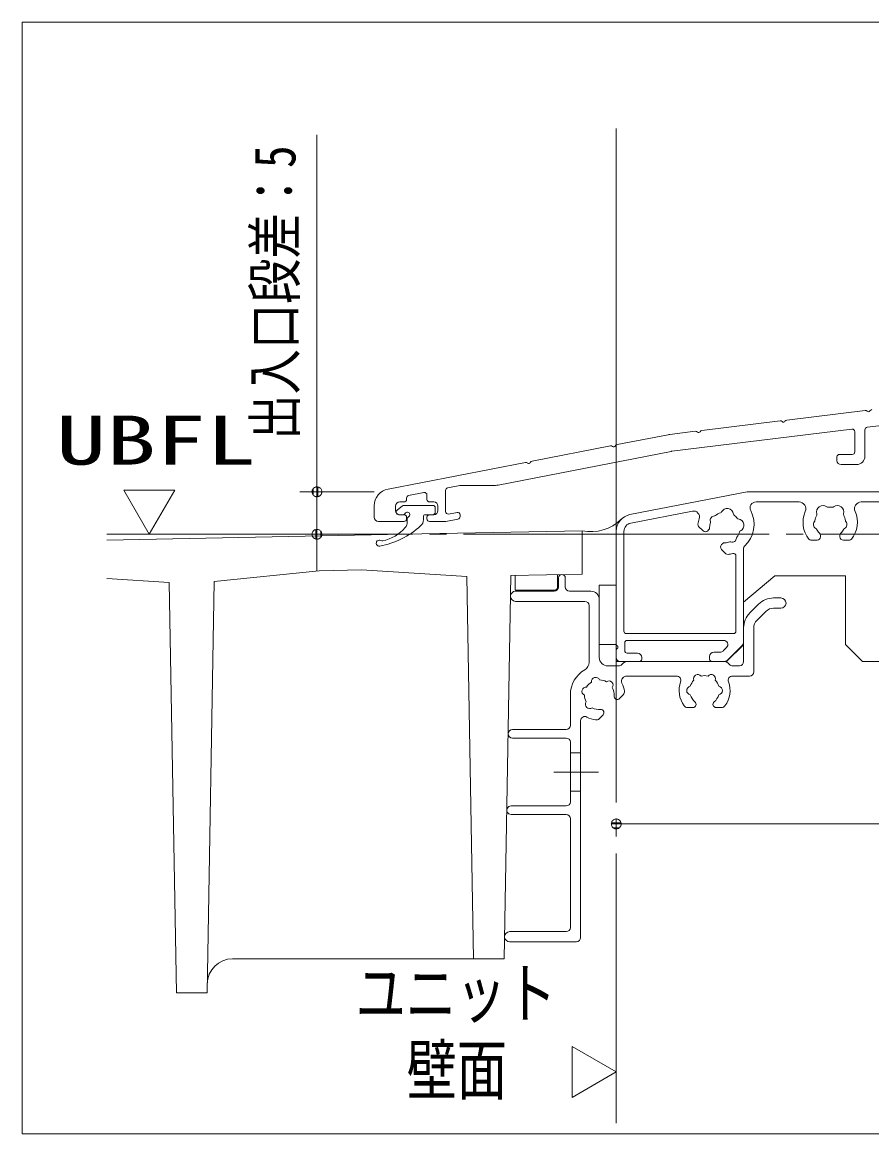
# Model space of a CAD drawing. Units: millimetres on the paper. Extents: x -305 to 305, y -152 to 152.
# Drawn here: x -189.7 to -139.7, y -70.4 to -5 of the extents above; entities that cross this region are included whole.
import ezdxf
from ezdxf.enums import TextEntityAlignment as Align

# ---------------------------------------------------------------- set-up
doc = ezdxf.new("R2010")
doc.units = ezdxf.units.MM
doc.linetypes.add('LONG_CHAIN', pattern=[21, 18, -1, 1, -1])
doc.layers.add('0-2_0', color=7, linetype='Continuous', lineweight=9)
doc.layers.add('0-4_TV', color=7, linetype='Continuous', lineweight=9)
doc.styles.add('ＭＳ ゴシック', font='')
doc.styles.get('ＭＳ ゴシック').set_extended_font_data('MS Gothic')

# ---------------------------------------------------------------- blocks, each defined once
blk = doc.blocks.new('_DOTSMALL')
at = {"layer": '0-2_0'}
for p, q in [((0.0746, 0.1), (-0.0746, 0.1)), ((0.1223, -0.0248), (-0.1223, -0.0248))]:
    blk.add_line(p, q, dxfattribs=at)
for points in [[(0.125, 0), (0.124, 0.0157), (0.1211, 0.0311), (0.1162, 0.046), (0.1095, 0.0602), (0.1011, 0.0735), (0.0911, 0.0856), (0.0797, 0.0963), (0.067, 0.1055), (0.0532, 0.1131), (0.0386, 0.1189), (0.0234, 0.1228), (0.0078, 0.1248), (-0.0078, 0.1248), (-0.0234, 0.1228), (-0.0386, 0.1189), (-0.0532, 0.1131), (-0.067, 0.1055), (-0.0797, 0.0963), (-0.0911, 0.0856), (-0.1011, 0.0735), (-0.1095, 0.0602), (-0.1162, 0.046), (-0.1211, 0.0311), (-0.124, 0.0157), (-0.125, 0), (0, 0)], [(-0.125, 0), (-0.124, -0.0157), (-0.1211, -0.0311), (-0.1162, -0.046), (-0.1095, -0.0602), (-0.1011, -0.0735), (-0.0911, -0.0856), (-0.0797, -0.0963), (-0.067, -0.1055), (-0.0532, -0.1131), (-0.0386, -0.1189), (-0.0234, -0.1228), (-0.0078, -0.1248), (0.0078, -0.1248), (0.0234, -0.1228), (0.0386, -0.1189), (0.0532, -0.1131), (0.067, -0.1055), (0.0797, -0.0963), (0.0911, -0.0856), (0.1011, -0.0735), (0.1095, -0.0602), (0.1162, -0.046), (0.1211, -0.0311), (0.124, -0.0157), (0.125, 0), (0, 0)]]:
    blk.add_lwpolyline(points, close=True, dxfattribs=at)
blk = doc.blocks.new('TRI')
at = {"layer": '0-2_0'}
blk.add_lwpolyline([(0.5, 0.866), (0, 0), (1, 0)], close=True, dxfattribs=at)

msp = doc.modelspace()

# ---------------------------------------------------------------- linework, layer by layer
at = {"layer": '0-4_TV'}
for p, q in [((-189.705, -4.982), (-67.729, -4.982)), ((-172.348, -32.635), (-172.348, -11.619)), ((-154.721, -42.638), (-154.721, -11.243)), ((-144.672, -28.41), (-140.069, -27.845)), ((-130.501, -27.677), (-139.939, -28.836)), ((-149.672, -29.024), (-145.069, -28.458)), ((-154.674, -29.856), (-151.672, -29.273)), ((-151.569, -29.257), (-150.069, -29.072)), ((-140.839, -28.947), (-151.447, -30.249)), ((-140.671, -30.285), (-140.671, -29.095)), ((-140.071, -28.985), (-140.071, -30.535)), ((-159.674, -30.828), (-155.067, -29.933)), ((-151.481, -30.255), (-161.682, -32.237)), ((-141.721, -30.785), (-141.721, -30.585)), ((-141.571, -30.435), (-140.821, -30.435)), ((-168.161, -32.478), (-160.067, -30.905)), ((-140.571, -31.035), (-141.471, -31.035)), ((-168.971, -32.635), (-173.348, -32.635)), ((-172.348, -32.635), (-172.348, -35.138)), ((-166.049, -32.679), (-166.949, -32.854)), ((-164.771, -32.554), (-164.771, -33.796)), ((-163.935, -32.268), (-164.649, -32.407)), ((-161.969, -32.265), (-163.906, -32.265)), ((-153.912, -33.977), (-147.018, -32.637)), ((-146.99, -32.635), (-133.221, -32.635)), ((-167.221, -33.235), (-167.471, -33.235)), ((-167.071, -33.001), (-167.071, -33.085)), ((-165.871, -33.085), (-165.871, -32.826)), ((-165.471, -33.235), (-165.721, -33.235)), ((-143.954, -33.235), (-146.49, -33.235)), ((-134.671, -33.235), (-140.288, -33.235)), ((-168.971, -34.135), (-168.971, -33.46)), ((-167.721, -33.485), (-167.721, -33.735)), ((-167.319, -33.47), (-167.623, -33.72)), ((-167.528, -33.985), (-167.257, -33.985)), ((-167.471, -33.985), (-167.221, -33.985)), ((-165.528, -33.435), (-167.224, -33.435)), ((-165.978, -33.985), (-165.528, -33.985)), ((-165.721, -33.985), (-165.471, -33.985)), ((-165.378, -33.835), (-165.378, -33.585)), ((-165.221, -33.735), (-165.221, -33.485)), ((-164.592, -33.943), (-164.099, -33.847)), ((-163.921, -33.995), (-163.921, -34.097)), ((-150.237, -33.772), (-153.866, -34.478)), ((-167.221, -34.385), (-168.721, -34.385)), ((-167.071, -34.135), (-167.071, -34.235)), ((-167.028, -34.215), (-167.028, -34.413)), ((-166.078, -34.272), (-166.078, -34.085)), ((-165.871, -34.235), (-165.871, -34.135)), ((-164.785, -34.385), (-165.721, -34.385)), ((-164.042, -34.244), (-164.756, -34.383)), ((-149.611, -34.929), (-149.867, -34.673)), ((-167.221, -35.138), (-184.721, -35.492)), ((-172.348, -34.955), (-172.348, -37.275)), ((-167.221, -35.138), (-156.72, -34.928)), ((-156.721, -34.928), (-156.721, -37.478)), ((-154.721, -41.611), (-154.721, -34.959)), ((-154.271, -34.969), (-154.271, -40.835)), ((-149.279, -34.88), (-149.328, -34.929)), ((-142.696, -35.215), (-142.696, -35.285)), ((-141.546, -35.285), (-141.546, -35.215)), ((-148.515, -35.742), (-148.466, -35.693)), ((-147.221, -35.957), (-147.221, -41.481)), ((-142.896, -35.485), (-143.258, -35.485)), ((-140.984, -35.485), (-141.346, -35.485)), ((-148.259, -36.281), (-148.515, -36.025)), ((-147.671, -40.835), (-147.671, -36.412)), ((-178.398, -37.914), (-172.221, -37.289)), ((-169.721, -37.239), (-172.221, -37.289)), ((-169.721, -37.239), (-163.514, -37.614)), ((-184.721, -37.745), (-181.043, -37.968)), ((-178.398, -37.914), (-178.821, -62.138)), ((-163.121, -60.138), (-163.514, -37.614)), ((-160.927, -37.561), (-161.321, -60.138)), ((-160.927, -37.562), (-156.721, -37.478)), ((-160.671, -37.557), (-160.671, -38.438)), ((-158.171, -37.507), (-158.171, -38.238)), ((-158.121, -37.702), (-158.121, -38.238)), ((-157.721, -37.702), (-157.721, -38.238)), ((-141.221, -37.588), (-141.221, -41.638)), ((-180.621, -62.138), (-181.043, -37.968)), ((-158.371, -38.438), (-160.671, -38.438)), ((-158.371, -38.488), (-160.648, -38.488)), ((-156.221, -38.488), (-157.471, -38.488)), ((-155.721, -41.635), (-155.721, -38.135)), ((-154.721, -38.135), (-155.721, -38.135)), ((-156.571, -39.088), (-160.648, -39.088)), ((-155.721, -38.988), (-155.721, -42.388)), ((-147.221, -39.138), (-147.221, -41.639)), ((-146.855, -39.772), (-146.337, -39.254)), ((-145.021, -38.888), (-145.453, -38.888)), ((-156.321, -39.338), (-156.321, -42.683)), ((-146.43, -40.196), (-145.913, -39.678)), ((-145.021, -39.488), (-145.453, -39.488)), ((-154.121, -40.985), (-147.821, -40.985)), ((-147.221, -40.656), (-147.221, -42.638)), ((-146.621, -40.654), (-146.621, -43.238)), ((-154.721, -41.635), (-155.721, -41.635)), ((-154.221, -41.535), (-154.221, -41.985)), ((-148.402, -41.385), (-154.071, -41.385)), ((-148.425, -42.011), (-148.225, -41.811)), ((-148.22, -42.638), (-147.221, -41.639)), ((-148.22, -42.638), (-147.221, -41.639)), ((-147.294, -41.658), (-148.198, -42.561)), ((-140.224, -42.635), (-141.221, -41.638)), ((-154.721, -42.385), (-154.721, -41.958)), ((-154.071, -42.135), (-153.471, -42.135)), ((-153.221, -42.385), (-153.221, -42.485)), ((-149.221, -42.485), (-149.221, -42.335)), ((-148.971, -42.085), (-148.602, -42.085)), ((-155.221, -42.888), (-154.574, -42.888)), ((-154.721, -42.638), (-148.22, -42.638)), ((-153.371, -42.635), (-154.471, -42.635)), ((-154.398, -42.815), (-154.294, -42.711)), ((-154.117, -42.638), (-148.324, -42.638)), ((-148.374, -42.635), (-149.071, -42.635)), ((-148.148, -42.711), (-148.044, -42.815)), ((-147.867, -42.888), (-147.471, -42.888)), ((-140.224, -42.635), (-138.721, -42.635)), ((-154.343, -43.608), (-154.295, -43.561)), ((-154.119, -43.488), (-151.165, -43.488)), ((-147.877, -43.488), (-146.871, -43.488)), ((-157.421, -44.588), (-157.421, -46.388)), ((-154.529, -44.81), (-154.307, -44.588)), ((-155.721, -46.002), (-155.499, -45.78)), ((-150.521, -45.338), (-150.207, -45.338)), ((-148.835, -45.338), (-148.521, -45.338)), ((-156.821, -46.118), (-156.821, -58.888)), ((-157.671, -46.638), (-160.839, -46.638)), ((-157.671, -47.138), (-160.839, -47.138)), ((-157.421, -47.388), (-157.421, -50.888)), ((-156.821, -48.013), (-157.421, -48.013)), ((-156.821, -50.263), (-157.421, -50.263)), ((-157.671, -51.138), (-160.918, -51.138)), ((-157.671, -51.638), (-160.918, -51.638)), ((-157.421, -51.888), (-157.421, -58.288)), ((-87.221, -52.194), (-154.721, -52.194)), ((-157.671, -58.538), (-160.998, -58.538)), ((-157.071, -59.138), (-160.998, -59.138)), ((-161.321, -60.138), (-177.312, -60.138)), ((-178.821, -62.138), (-180.621, -62.138))]:
    msp.add_line(p, q, dxfattribs=at)
at = {"layer": '0-4_TV', "linetype": 'LONG_CHAIN'}
for p, q in [((-154.721, -32.932), (-154.721, -69.811)), ((-184.721, -35.138), (-83.461, -35.138)), ((-155.758, -49.138), (-158.394, -49.138))]:
    msp.add_line(p, q, dxfattribs=at)
at = {"layer": '0-4_TV'}
for points in [[(-189.705, -4.982), (-189.705, -70.442), (-67.729, -70.442)], [(-147.221, -39.138), (-145.373, -37.588), (-141.221, -37.588)]]:
    msp.add_lwpolyline(points, dxfattribs=at)
for centre, radius, start, end in [((-140.051, -27.993), 0.15, 43.8699, 97), ((-139.871, -27.82), 0.1, 223.8699, 330.1301), ((-139.654, -27.945), 0.15, 97, 150.1301), ((-145.051, -28.607), 0.15, 43.8699, 97), ((-144.871, -28.434), 0.1, 223.8699, 330.1301), ((-144.654, -28.559), 0.15, 97, 150.1301), ((-151.386, -30.745), 1.5, 97, 101), ((-150.051, -29.221), 0.15, 43.8699, 97), ((-149.871, -29.048), 0.1, 223.8699, 330.1301), ((-149.654, -29.173), 0.15, 97, 150.1301), ((-140.821, -29.095), 0.15, 360, 97), ((-139.921, -28.985), 0.15, 97, 180), ((-155.038, -30.08), 0.15, 47.8699, 101), ((-154.871, -29.895), 0.1, 227.8699, 334.1301), ((-154.646, -30.004), 0.15, 101, 154.1301), ((-151.386, -30.745), 0.5, 97, 101), ((-141.571, -30.585), 0.15, 90, 180), ((-140.821, -30.285), 0.15, 270, 360), ((-140.571, -30.535), 0.5, 270, 360), ((-160.038, -31.052), 0.15, 47.8699, 101), ((-159.871, -30.867), 0.1, 227.8699, 334.1301), ((-159.646, -30.976), 0.15, 101, 154.1301), ((-141.471, -30.785), 0.25, 180, 270), ((-167.971, -33.46), 1, 101, 180), ((-166.021, -32.826), 0.15, 0, 101), ((-164.621, -32.554), 0.15, 101, 180), ((-163.906, -32.415), 0.15, 90, 101), ((-161.969, -30.765), 1.5, 270, 281), ((-146.99, -32.785), 0.15, 90, 101), ((-167.471, -33.485), 0.25, 90, 180), ((-167.221, -33.085), 0.15, 270, 0), ((-166.921, -33.001), 0.15, 101, 180), ((-165.721, -33.085), 0.15, 180, 270), ((-165.471, -33.485), 0.25, 360, 90), ((-146.49, -33.585), 0.35, 90, 207.50048), ((-143.954, -33.635), 0.4, 336.42182, 90), ((-140.288, -33.635), 0.4, 90, 203.57818), ((-167.471, -33.735), 0.25, 180, 270), ((-167.528, -33.835), 0.15, 129.45299, 270), ((-167.224, -33.585), 0.15, 90, 129.45299), ((-167.257, -33.885), 0.1, 270, 336.42365), ((-167.221, -34.135), 0.15, 360, 90), ((-167.028, -33.985), 0.15, 293.58061, 156.42365), ((-165.978, -34.085), 0.1, 90, 180.00036), ((-165.721, -34.135), 0.15, 90, 180), ((-165.528, -33.585), 0.15, 0, 90), ((-165.528, -33.835), 0.15, 270, 0), ((-165.471, -33.735), 0.25, 270, 360), ((-164.621, -33.796), 0.15, 180, 281), ((-164.071, -33.995), 0.15, 360, 101), ((-153.721, -34.959), 1, 101, 180), ((-150.17, -34.116), 0.35, 341.50243, 101), ((-148.947, -33.955), 0.1, 271.8699, 308.7398), ((-148.321, -34.735), 0.9, 106.96926, 128.7398), ((-148.613, -33.778), 0.1, 286.96926, 332.70039), ((-148.191, -33.996), 0.375, 7.29961, 152.70039), ((-147.719, -33.936), 0.1, 187.29961, 233.03074), ((-148.321, -34.735), 0.9, 36.96926, 53.03074), ((-148.353, -34.554), 1.75, 312.42635, 27.50048), ((-142.121, -34.435), 1.6, 156.42182, 218.36651), ((-142.121, -34.435), 0.9, 151.96926, 173.7398), ((-142.551, -33.82), 0.375, 52.29961, 197.70039), ((-143.003, -33.965), 0.1, 331.96926, 17.70039), ((-142.261, -33.444), 0.1, 232.29961, 278.03074), ((-142.121, -34.435), 0.9, 81.96926, 98.03074), ((-141.981, -33.444), 0.1, 261.96926, 307.70039), ((-141.691, -33.82), 0.375, 342.29961, 127.70039), ((-141.238, -33.965), 0.1, 162.29961, 208.03074), ((-142.121, -34.435), 0.9, 6.2602, 28.03074), ((-142.121, -34.435), 1.6, 321.63349, 23.57818), ((-168.721, -34.135), 0.25, 180, 270), ((-169.582, -30.921), 5, 280.79352, 311.87056), ((-167.221, -34.235), 0.15, 270, 360), ((-167.528, -34.413), 0.5, 318.75513, 0.00199), ((-166.928, -34.215), 0.1, 113.58061, 180.00199), ((-166.578, -34.272), 0.5, 311.87056, 0.00036), ((-165.721, -34.235), 0.15, 180, 270), ((-164.785, -34.235), 0.15, 270, 281), ((-164.071, -34.097), 0.15, 281, 360), ((-156.195, -32.484), 2.5, 257.8645, 314.98994), ((-153.771, -34.969), 0.5, 101, 180), ((-149.761, -34.567), 0.15, 173.36651, 225), ((-148.321, -34.735), 1.6, 161.50243, 173.36651), ((-148.321, -34.735), 0.9, 161.2602, 180.20717), ((-148.935, -34.304), 0.25, 91.8699, 198.1301), ((-149.268, -34.413), 0.1, 341.2602, 18.1301), ((-147.522, -34.133), 0.1, 216.96926, 262.70039), ((-147.582, -34.604), 0.375, 297.29961, 82.70039), ((-142.859, -34.565), 0.25, 136.8699, 243.1301), ((-143.115, -34.326), 0.1, 316.8699, 353.7398), ((-141.382, -34.565), 0.25, 296.8699, 43.1301), ((-141.127, -34.326), 0.1, 186.2602, 223.1301), ((-169.032, -33.095), 2.5, 282.94254, 318.75513), ((-149.47, -34.788), 0.2, 225, 315), ((-149.421, -34.739), 0.2, 315, 0.20717), ((-147.541, -35.36), 0.1, 141.2602, 178.1301), ((-148.321, -34.735), 0.9, 321.2602, 343.03074), ((-147.364, -35.026), 0.1, 117.29961, 163.03074), ((-143.018, -34.877), 0.1, 26.2602, 63.1301), ((-142.121, -34.435), 0.9, 206.2602, 225.20717), ((-142.896, -35.285), 0.2, 270, 0), ((-142.896, -35.215), 0.2, 0, 45.20717), ((-141.346, -35.215), 0.2, 134.79283, 180), ((-141.346, -35.285), 0.2, 180, 270), ((-142.121, -34.435), 0.9, 314.79283, 333.7398), ((-141.224, -34.877), 0.1, 116.8699, 153.7398), ((-168.678, -35.66), 0.175, 57.83782, 280.79352), ((-168.505, -35.385), 0.15, 237.83782, 282.94254), ((-148.374, -35.884), 0.2, 135, 225), ((-148.325, -35.835), 0.2, 89.79283, 135), ((-148.321, -34.735), 0.9, 269.79283, 288.7398), ((-148, -35.682), 0.1, 71.8699, 108.7398), ((-147.891, -35.349), 0.25, 251.8699, 358.1301), ((-147.071, -35.957), 0.15, 132.42635, 180), ((-143.258, -35.335), 0.15, 218.36651, 270), ((-140.984, -35.335), 0.15, 270, 321.63349), ((-148.153, -36.175), 0.15, 225, 276.63349), ((-148.321, -34.735), 1.6, 276.63349, 286.60155), ((-147.821, -36.412), 0.15, 0, 106.60155), ((-157.921, -37.702), 0.2, 0, 180), ((-160.648, -38.788), 0.3, 90, 270), ((-158.371, -38.238), 0.25, 270, 0), ((-158.371, -38.238), 0.2, 270, 0), ((-157.471, -38.238), 0.25, 180, 270), ((-156.221, -38.988), 0.5, 0, 90), ((-156.571, -39.338), 0.25, 0, 90), ((-145.453, -40.138), 1.25, 90, 135), ((-145.021, -39.188), 0.3, 270, 90), ((-145.971, -40.656), 1.25, 135, 180), ((-145.453, -40.138), 0.65, 90, 135), ((-145.971, -40.656), 0.65, 135, 179.85262), ((-154.121, -40.835), 0.15, 180, 270), ((-147.821, -40.835), 0.15, 270, 0), ((-154.621, -41.611), 0.1, 180, 240), ((-154.621, -41.958), 0.1, 120, 180), ((-154.721, -41.785), 0.1, 300, 60), ((-154.071, -41.535), 0.15, 90, 180), ((-148.402, -41.635), 0.25, 315, 90), ((-147.471, -41.481), 0.25, 315, 0), ((-155.221, -42.388), 0.5, 180, 270), ((-154.471, -42.385), 0.25, 180, 270), ((-154.071, -41.985), 0.15, 180, 270), ((-153.471, -42.385), 0.25, 0, 90), ((-153.371, -42.485), 0.15, 270, 0), ((-148.971, -42.335), 0.25, 90, 180), ((-149.071, -42.485), 0.15, 180, 270), ((-148.602, -41.835), 0.25, 270, 315), ((-155.721, -44.588), 1.7, 120, 180), ((-156.821, -42.683), 0.5, 300, 0), ((-154.574, -42.638), 0.25, 270, 315), ((-154.117, -42.888), 0.25, 90, 135), ((-148.374, -42.385), 0.25, 270, 315), ((-148.324, -42.888), 0.25, 45, 90), ((-147.867, -42.638), 0.25, 225, 270), ((-147.471, -42.638), 0.25, 270, 0), ((-155.721, -44.588), 0.875, 121.38761, 148.61239), ((-155.928, -43.815), 0.25, 24.07995, 185.92005), ((-155.721, -44.588), 0.875, 61.38761, 88.61239), ((-155.155, -44.022), 0.25, 324.07995, 125.92005), ((-154.166, -43.785), 0.25, 135, 207.30887), ((-154.119, -43.738), 0.25, 90, 135), ((-151.165, -43.738), 0.25, 339.94896, 90), ((-149.521, -44.338), 1.5, 159.94896, 216.8699), ((-149.521, -44.338), 0.875, 136.38761, 163.61239), ((-149.921, -43.645), 0.25, 39.07995, 200.92005), ((-149.521, -44.338), 0.875, 76.38761, 103.61239), ((-149.121, -43.645), 0.25, 339.07995, 140.92005), ((-149.521, -44.338), 0.875, 16.38761, 43.61239), ((-149.521, -44.338), 1.5, 323.1301, 20.05104), ((-147.877, -43.738), 0.25, 90, 200.05104), ((-146.871, -43.238), 0.25, 270, 0), ((-156.494, -44.381), 0.25, 84.07995, 245.92005), ((-155.721, -44.588), 0.875, 355.1841, 28.61239), ((-155.721, -44.588), 1.5, 8.1301, 27.30887), ((-154.483, -44.411), 0.25, 315, 8.1301), ((-150.321, -44.338), 0.25, 99.07995, 260.92005), ((-148.721, -44.338), 0.25, 279.07995, 80.92005), ((-155.721, -44.588), 0.875, 181.38761, 208.61239), ((-156.286, -45.153), 0.25, 144.07995, 305.92005), ((-154.662, -44.677), 0.188, 175.1841, 315), ((-149.521, -44.338), 0.875, 196.38761, 229.8159), ((-150.207, -45.15), 0.188, 270, 49.8159), ((-148.835, -45.15), 0.188, 130.1841, 270), ((-149.521, -44.338), 0.875, 310.1841, 343.61239), ((-155.721, -44.588), 0.875, 241.38761, 274.8159), ((-155.632, -45.647), 0.188, 315, 94.8159), ((-150.521, -45.088), 0.25, 216.8699, 270), ((-148.521, -45.088), 0.25, 270, 323.1301), ((-157.671, -46.388), 0.25, 270, 0), ((-156.571, -46.118), 0.25, 60.94072, 180), ((-155.721, -44.588), 1.5, 240.94072, 261.8699), ((-155.898, -45.825), 0.25, 261.8699, 315), ((-160.839, -46.888), 0.25, 90, 270), ((-157.671, -47.388), 0.25, 0, 90), ((-157.671, -50.888), 0.25, 270, 0), ((-160.918, -51.388), 0.25, 90, 270.00001), ((-157.671, -51.888), 0.25, 0, 90), ((-160.998, -58.838), 0.3, 90, 270), ((-157.671, -58.288), 0.25, 270, 0), ((-157.071, -58.888), 0.25, 270, 0), ((-177.312, -61.638), 1.5, 90, 179)]:
    msp.add_arc(centre, radius, start, end, dxfattribs=at)

# ---------------------------------------------------------------- block references
for name, p, xscale, yscale, rotation in [('TRI', (-182.221, -35.138), 3, 3, 60), ('_DOTSMALL', (-172.348, -32.635), 2.32, 2.32, 90), ('_DOTSMALL', (-172.348, -35.138), 2.32, 2.32, 270), ('_DOTSMALL', (-154.721, -52.194), 2.32, 2.32, 180), ('TRI', (-154.721, -66.8), 3, 3, 149.99999)]:
    msp.add_blockref(name, p, dxfattribs=dict(at, xscale=xscale, yscale=yscale, rotation=rotation))

# ---------------------------------------------------------------- texts
at = {"layer": '0-4_TV', "style": 'ＭＳ ゴシック', "width": 0.8}
msp.add_text('出入口段差：5', height=2.444, rotation=90, dxfattribs=at).set_placement((-172.878, -29.568), align=Align.BOTTOM_LEFT)
at = {"layer": '0-4_TV', "style": 'ＭＳ ゴシック'}
for s, width, p in [('UBFL', 1.5, (-187.721, -31.903)), ('ユニット', 0.75, (-170.068, -64.479)), ('\u3000壁面', 0.75, (-170.017, -68.994))]:
    msp.add_text(s, height=2.889, dxfattribs=dict(at, width=width)).set_placement(p, align=Align.BOTTOM_LEFT)

doc.saveas('drawing.dxf')
